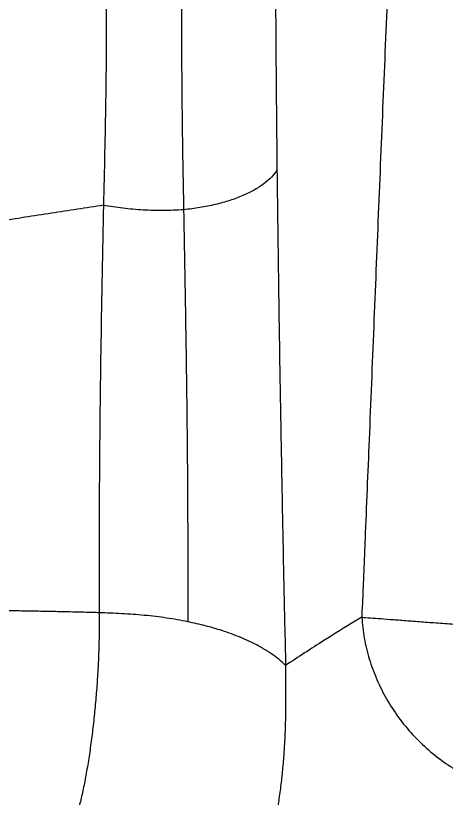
# Model space of a CAD drawing. Extents: x 832 to 912, y 781 to 934.
# Drawn here: x 859.97 to 865.25, y 824.87 to 834.47 of the extents above; entities that cross this region are included whole.
import ezdxf

# ---------------------------------------------------------------- set-up
doc = ezdxf.new("R2010")
doc.units = 0
doc.header["$MEASUREMENT"] = 0
doc.layers.add('1', color=4, linetype='Continuous')

# ---------------------------------------------------------------- blocks, each defined once
blk = doc.blocks.new('2026 SOVEREIGN HL')
at = {"layer": '1', "color": 3, "linetype": 'Continuous', "lineweight": 25}
for points, knots in [([(33.2278, 46.9103), (33.2248, 46.8477), (33.2177, 46.6957), (33.2055, 46.4376), (33.1926, 46.1683), (33.1801, 45.9085), (33.1714, 45.7283), (33.165, 45.5948), (33.161, 45.5135), (33.1574, 45.4384), (33.1546, 45.3813), (33.1511, 45.3079), (33.1461, 45.205), (33.1375, 45.0289), (33.1266, 44.8025), (33.1129, 44.5195), (33.0975, 44.2005), (33.0843, 43.9261), (33.0738, 43.7064), (33.0673, 43.571), (33.063, 43.4795), (33.0607, 43.4318), (33.0596, 43.4083), (33.0582, 43.3787), (33.0565, 43.3431), (33.0529, 43.2666), (33.0466, 43.1347), (33.0371, 42.9331), (33.0254, 42.6822), (33.0114, 42.382), (32.9962, 42.0541), (32.9801, 41.7031), (32.9633, 41.3335), (32.9451, 40.9287), (32.9264, 40.5082), (32.9073, 40.0749), (32.8938, 39.7661), (32.8856, 39.5781), (32.883, 39.5196), (32.8807, 39.4654), (32.8783, 39.4111), (32.876, 39.3568), (32.8736, 39.3025), (32.8499, 38.7527), (32.8076, 37.7616), (32.7475, 36.3271), (32.6904, 34.945), (32.634, 33.5613), (32.5802, 32.2326), (32.5412, 31.2761), (32.5172, 30.6914), (32.5081, 30.4735), (32.5012, 30.3057), (32.4982, 30.1944), (32.4889, 30.0924), (32.4886, 30.0305), (32.4885, 30.0011)], [0, 0, 0, 0, 0.011095, 0.026958, 0.045781, 0.058849, 0.073042, 0.077736, 0.082541, 0.087458, 0.091055, 0.092665, 0.100476, 0.109312, 0.123902, 0.140632, 0.159495, 0.180483, 0.189308, 0.198461, 0.204497, 0.205532, 0.206924, 0.208672, 0.210778, 0.21324, 0.222243, 0.234162, 0.248996, 0.266742, 0.287396, 0.307154, 0.328999, 0.352932, 0.378956, 0.403572, 0.429771, 0.433711, 0.436921, 0.44013, 0.443339, 0.446547, 0.449755, 0.452962, 0.544045, 0.625528, 0.707366, 0.789192, 0.871019, 0.943187, 0.959077, 0.974926, 0.981926, 0.988911, 0.994744, 1, 1, 1, 1]), ([(31.4259, 39.2979), (31.4261, 38.9781), (31.4265, 38.3345), (31.4308, 37.3796), (31.4376, 36.4285), (31.4444, 35.8011), (31.4478, 35.487)], [0, 0, 0, 0, 0.24711, 0.497418, 0.748369, 1, 1, 1, 1]), ([(29.3405, 38.9222), (29.3417, 38.6994), (29.344, 38.2577), (29.3519, 37.6067), (29.3527, 36.9658), (29.3463, 36.3299), (29.3333, 35.6924), (29.3235, 35.2673), (29.3185, 35.0529)], [0, 0, 0, 0, 0.169921, 0.336915, 0.502428, 0.667021, 0.832099, 1, 1, 1, 1]), ([(30.2858, 38.8878), (30.2855, 38.8354), (30.285, 38.7309), (30.284, 38.5747), (30.283, 38.433), (30.2822, 38.3073), (30.2813, 38.1885), (30.2803, 38.0541), (30.2794, 37.9059), (30.2784, 37.7458), (30.2777, 37.5936), (30.2772, 37.4427), (30.277, 37.3275), (30.2769, 37.2371), (30.2769, 37.1743), (30.2769, 37.1117), (30.277, 37.049), (30.2771, 36.9864), (30.2773, 36.9201), (30.2776, 36.8394), (30.278, 36.7337), (30.2788, 36.5967), (30.2798, 36.4564), (30.2814, 36.2828), (30.2836, 36.0847), (30.2897, 35.6418), (30.2965, 35.2798), (30.3018, 34.9979)], [0, 0, 0, 0, 0.03961, 0.079097, 0.118492, 0.147325, 0.174853, 0.209058, 0.249936, 0.288199, 0.331698, 0.366763, 0.404186, 0.420298, 0.436408, 0.452515, 0.468618, 0.484718, 0.500813, 0.519832, 0.547057, 0.582477, 0.625822, 0.655735, 0.717022, 0.779627, 1, 1, 1, 1]), ([(31.4478, 35.487), (31.4272, 35.4575), (31.3858, 35.3984), (31.2901, 35.3155), (31.1719, 35.2387), (31.0308, 35.1698), (30.8702, 35.1099), (30.693, 35.0606), (30.503, 35.0216), (30.3688, 35.0058), (30.3018, 34.9979)], [0, 0, 0, 0, 0.1250014, 0.2500012, 0.3750004, 0.4999999, 0.6249995, 0.7499986, 0.8749986, 1, 1, 1, 1]), ([(31.4478, 35.487), (31.4502, 35.2808), (31.4551, 34.8718), (31.4633, 34.2617), (31.4721, 33.6551), (31.4817, 33.0483), (31.4942, 32.306), (31.5102, 31.4299), (31.5304, 30.4203), (31.5456, 29.7465), (31.5532, 29.4104)], [0, 0, 0, 0, 0.1013653, 0.2010514, 0.3011147, 0.4012168, 0.5013766, 0.6684791, 0.8346249, 1, 1, 1, 1]), ([(29.3185, 35.0529), (29.1064, 35.02), (28.6826, 34.9543), (28.2472, 34.8887), (28.0297, 34.8559)], [0, 0, 0, 0, 0.5005165, 1, 1, 1, 1]), ([(29.3185, 35.0529), (29.3073, 34.4917), (29.2849, 33.3675), (29.265, 31.7035), (29.265, 30.6053), (29.265, 30.0561)], [0, 0, 0, 0, 0.332583, 0.666212, 1, 1, 1, 1]), ([(30.3018, 34.9979), (30.2195, 34.9937), (30.055, 34.9853), (29.8043, 34.9926), (29.556, 35.0132), (29.3977, 35.0397), (29.3185, 35.0529)], [0, 0, 0, 0, 0.25, 0.499999, 0.749998, 1, 1, 1, 1]), ([(30.3018, 34.9979), (30.3022, 34.9722), (30.3034, 34.9108), (30.3054, 34.8034), (30.3079, 34.6656), (30.3109, 34.5019), (30.314, 34.3351), (30.3178, 34.1195), (30.3221, 33.867), (30.3289, 33.4552), (30.3348, 33.0572), (30.3387, 32.748), (30.3401, 32.6363), (30.3404, 32.6056), (30.3408, 32.5749), (30.3412, 32.5442), (30.3415, 32.5135), (30.3419, 32.4828), (30.3421, 32.4608), (30.3424, 32.4351), (30.3427, 32.4026), (30.3433, 32.3485), (30.3441, 32.2706), (30.3452, 32.1621), (30.3464, 32.0198), (30.3475, 31.8931), (30.3482, 31.797), (30.3486, 31.7414), (30.3489, 31.6915), (30.3493, 31.6424), (30.3498, 31.5634), (30.3504, 31.4564), (30.351, 31.3235), (30.3533, 30.82), (30.3526, 30.362), (30.3519, 29.946)], [0, 0, 0, 0, 0.015034, 0.036042, 0.063011, 0.095926, 0.132321, 0.161202, 0.222983, 0.281308, 0.404609, 0.458822, 0.464906, 0.470989, 0.477073, 0.483156, 0.489239, 0.495321, 0.501404, 0.502325, 0.5106, 0.52071, 0.534492, 0.556973, 0.585229, 0.619255, 0.632424, 0.642478, 0.652385, 0.662146, 0.67176, 0.699504, 0.72595, 0.751097, 1, 1, 1, 1]), ([(29.265, 30.0561), (29.2445, 30.0567), (29.1927, 30.0582), (29.099, 30.0608), (28.9729, 30.064), (28.8143, 30.0678), (28.6227, 30.0718), (28.4192, 30.0754), (28.2265, 30.0783), (27.9509, 30.0816), (27.5854, 30.0845), (27.2173, 30.0852), (26.955, 30.0848), (26.7946, 30.0842), (26.634, 30.0833), (26.4828, 30.0821), (26.344, 30.0808), (26.2201, 30.0796), (26.093, 30.0781), (25.956, 30.0762), (25.8135, 30.0741), (25.6808, 30.0719), (25.5677, 30.0698), (25.4733, 30.068), (25.342, 30.0653), (25.1627, 30.0612), (24.924, 30.055), (24.6708, 30.0474), (24.4001, 30.0382), (24.156, 30.0288), (23.9482, 30.0198), (23.7887, 30.0125), (23.6428, 30.0052), (23.4947, 29.9975), (23.3282, 29.9882), (23.1459, 29.9771), (22.966, 29.9652), (22.8075, 29.9538), (22.6701, 29.9433), (22.5497, 29.9336), (22.4291, 29.9233), (22.2963, 29.9113), (22.1402, 29.8963), (21.972, 29.8788), (21.8087, 29.8604), (21.6701, 29.8438), (21.5897, 29.8334), (21.5553, 29.829)], [0, 0, 0, 0, 0.008445, 0.021269, 0.038469, 0.060042, 0.085983, 0.116282, 0.142318, 0.163531, 0.226799, 0.287964, 0.308956, 0.329923, 0.350864, 0.371778, 0.388935, 0.404953, 0.419936, 0.438283, 0.458066, 0.475034, 0.489575, 0.501696, 0.511406, 0.540119, 0.570644, 0.602963, 0.637108, 0.674102, 0.696102, 0.716356, 0.734875, 0.75167, 0.772713, 0.79826, 0.82108, 0.841199, 0.85864, 0.873425, 0.887089, 0.90466, 0.924121, 0.94676, 0.969023, 0.986753, 1, 1, 1, 1]), ([(29.265, 30.0561), (29.2656, 29.9851), (29.2667, 29.8441), (29.2619, 29.6198), (29.2525, 29.3913), (29.2382, 29.1602), (29.2194, 28.9297), (29.1963, 28.7022), (29.1692, 28.4801), (29.1382, 28.2656), (29.1037, 28.0612), (29.0659, 27.8702), (29.0255, 27.6935), (28.9969, 27.593), (28.9826, 27.5425)], [0, 0, 0, 0, 0.08506, 0.169082, 0.252101, 0.334637, 0.416757, 0.498432, 0.580146, 0.662416, 0.745337, 0.829097, 0.914003, 1, 1, 1, 1]), ([(30.3519, 29.9459), (30.3098, 29.9541), (30.2246, 29.9706), (30.0935, 29.9914), (29.9579, 30.0095), (29.8207, 30.0243), (29.6805, 30.0361), (29.5417, 30.045), (29.4019, 30.0517), (29.3111, 30.0546), (29.265, 30.0561)], [0, 0, 0, 0, 0.121897, 0.246143, 0.363848, 0.491542, 0.614987, 0.739976, 0.867762, 1, 1, 1, 1]), ([(32.4885, 30.0011), (32.4618, 29.9852), (32.3052, 29.892), (31.9925, 29.6978), (31.709, 29.5123), (31.5532, 29.4104)], [0, 0, 0, 0, 0.0846925, 0.4969802, 1, 1, 1, 1]), ([(32.4885, 30.0011), (32.4965, 29.9154), (32.5124, 29.7439), (32.5757, 29.4878), (32.6671, 29.2374), (32.788, 28.9965), (32.9359, 28.7693), (33.1086, 28.5592), (33.3032, 28.3697), (33.5168, 28.204), (33.7458, 28.0643), (33.9865, 27.9537), (34.2351, 27.871), (34.4037, 27.8424), (34.488, 27.8282)], [0, 0, 0, 0, 0.082936, 0.166056, 0.249318, 0.332689, 0.416141, 0.499638, 0.583134, 0.666635, 0.750105, 0.83348, 0.916742, 1, 1, 1, 1]), ([(32.4885, 30.0011), (32.5218, 29.9986), (32.5884, 29.9936), (32.7206, 29.9836), (32.874, 29.9721), (33.049, 29.9589), (33.2423, 29.9443), (33.4514, 29.9286), (33.6727, 29.9119), (33.8276, 29.9002), (33.9051, 29.8943)], [0, 0, 0, 0, 0.125002, 0.250003, 0.375002, 0.500001, 0.625001, 0.750002, 0.875001, 1, 1, 1, 1]), ([(31.5532, 29.4104), (31.5262, 29.4357), (31.4733, 29.4856), (31.3709, 29.5604), (31.2526, 29.6333), (31.1281, 29.6974), (31.007, 29.7512), (30.8936, 29.7957), (30.7511, 29.8449), (30.5749, 29.8972), (30.4255, 29.9299), (30.3519, 29.9459)], [0, 0, 0, 0, 0.127231, 0.24994, 0.37794, 0.500889, 0.587134, 0.670653, 0.751921, 0.877941, 1, 1, 1, 1]), ([(31.5532, 29.4104), (31.5528, 29.3598), (31.5519, 29.2616), (31.5527, 29.1089), (31.5529, 28.9598), (31.5518, 28.8144), (31.5489, 28.6711), (31.5444, 28.5479), (31.539, 28.4414), (31.5333, 28.3508), (31.5234, 28.218), (31.5072, 28.0482), (31.4828, 27.8495), (31.4541, 27.6581), (31.4215, 27.4683), (31.3972, 27.3471), (31.3845, 27.2838)], [0, 0, 0, 0, 0.059873, 0.116112, 0.170803, 0.225446, 0.27995, 0.338121, 0.376042, 0.415932, 0.457897, 0.558032, 0.662767, 0.769465, 0.879468, 1, 1, 1, 1]), ([(34.488, 27.8282), (34.2997, 27.6778), (33.9195, 27.3741), (33.3223, 26.9288), (32.7485, 26.5313), (32.2097, 26.1838), (31.7215, 25.8821), (31.2409, 25.589), (30.9386, 25.3898), (30.7886, 25.2909)], [0, 0, 0, 0, 0.16372, 0.330505, 0.49908, 0.625851, 0.752022, 0.876932, 1, 1, 1, 1])]:
    blk.add_open_spline(points, degree=3, knots=knots, dxfattribs=at)

msp = doc.modelspace()

# ---------------------------------------------------------------- block references
at = {"layer": '1'}
msp.add_blockref('2026 SOVEREIGN HL', (831.7292, 797.0948), dxfattribs=at)

doc.saveas('drawing.dxf')
